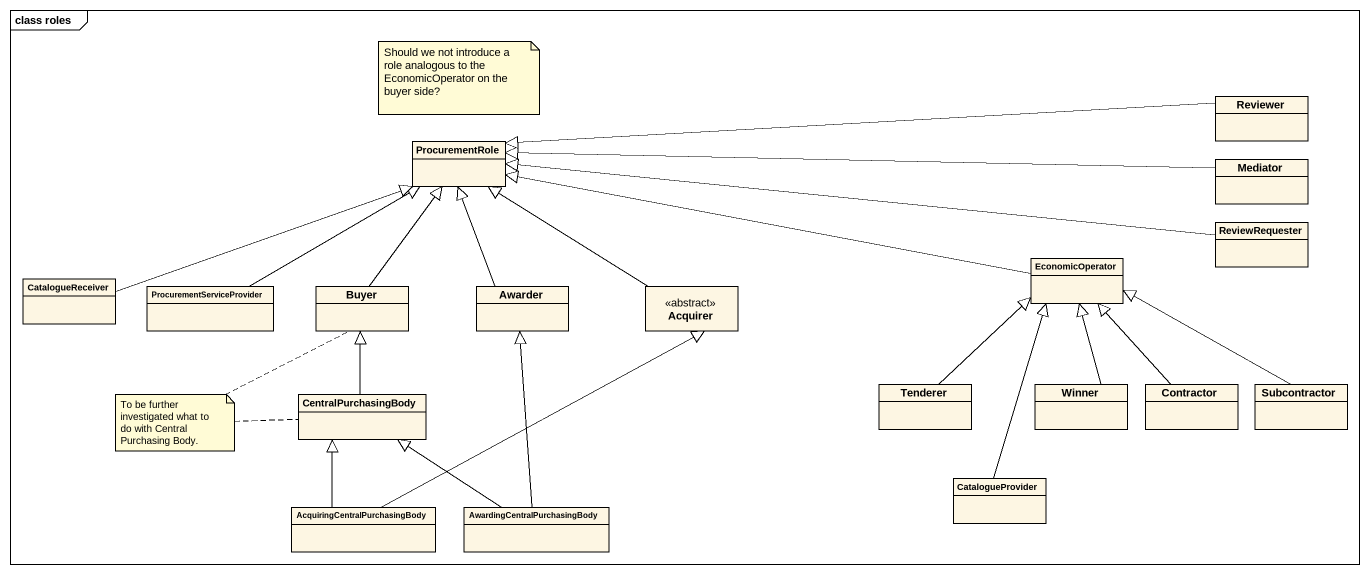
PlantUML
@startuml
mainframe class roles
hide circle
hide empty members
class Reviewer
class ProcurementRole
class Mediator
class ReviewRequester
class CatalogueReceiver
class ProcurementServiceProvider
class Buyer
class Awarder
class Acquirer <<abstract>>
class EconomicOperator
class CentralPurchasingBody
class Tenderer
class Winner
class Contractor
class Subcontractor
class "AcquiringCentralPurchasingBody" as AcquiringCentralPurchasingBo
class "AwardingCentralPurchasingBody" as AwardingCentralPurchasingBod
class CatalogueProvider
Reviewer -left-|> ProcurementRole
Mediator -left-|> ProcurementRole
ReviewRequester -left-|> ProcurementRole
CatalogueReceiver -right-|> ProcurementRole
ProcurementServiceProvider -right-|> ProcurementRole
Buyer -up-|> ProcurementRole
Awarder -up-|> ProcurementRole
Acquirer -up-|> ProcurementRole
EconomicOperator -left-|> ProcurementRole
CentralPurchasingBody -up-|> Buyer
Tenderer -up-|> EconomicOperator
Winner -up-|> EconomicOperator
Contractor -up-|> EconomicOperator
Subcontractor -left-|> EconomicOperator
AcquiringCentralPurchasingBo -up-|> Acquirer
AcquiringCentralPurchasingBo -up-|> CentralPurchasingBody
AwardingCentralPurchasingBod -up-|> Awarder
AwardingCentralPurchasingBod -up-|> CentralPurchasingBody
CatalogueProvider -up-|> EconomicOperator
note as N1
  Should we not introduce a role analogous to the EconomicOperator on the buyer side?
end note
note as N2
  To be further investigated what to do with Central Purchasing Body.
end note
N2 .. CentralPurchasingBody
N2 .. Buyer
@enduml
